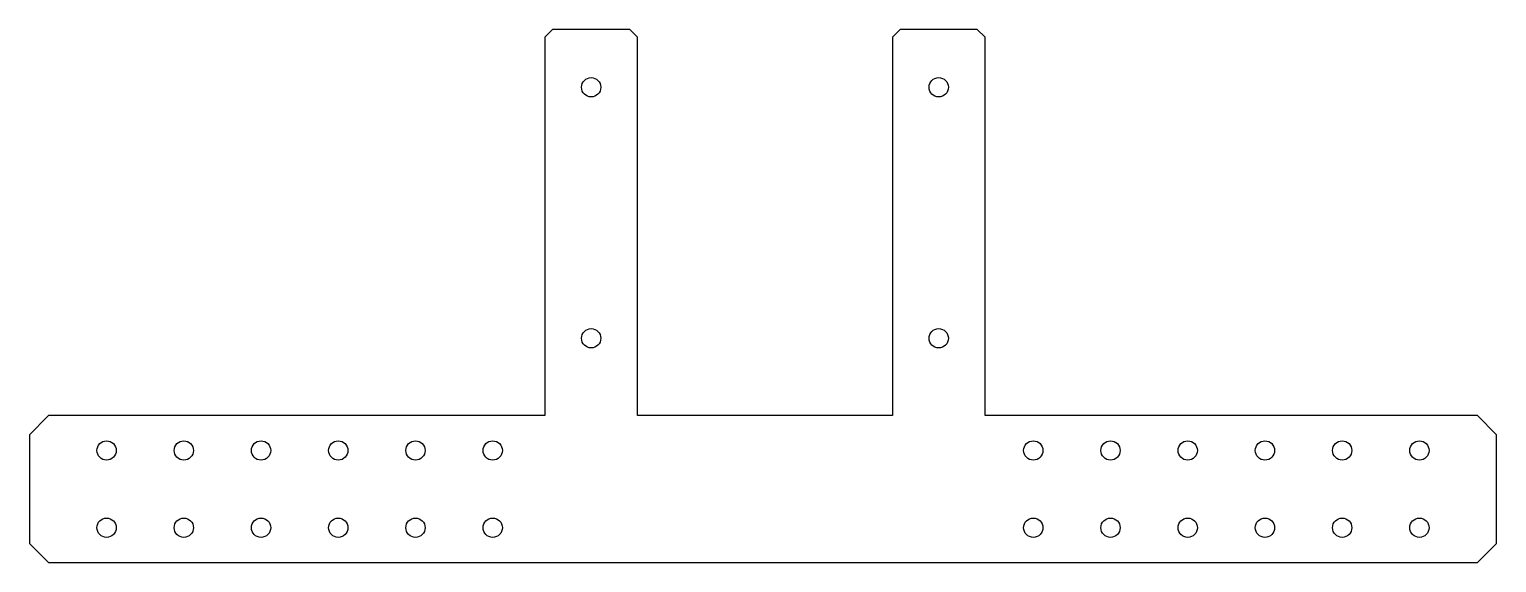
# Model space of a CAD drawing. Header units: millimetres. Extents: x -190 to 190, y -19 to 119.
import ezdxf

# ---------------------------------------------------------------- set-up
doc = ezdxf.new("R2010")
doc.units = ezdxf.units.MM

msp = doc.modelspace()

# ---------------------------------------------------------------- linework, layer by layer
at = {"color": 7, "linetype": 'Continuous', "lineweight": 25}
for p, q in [((-54.5, 119.05), (-56.5, 117.05)), ((-34.5, 119.05), (-54.5, 119.05)), ((-32.5, 117.05), (-34.5, 119.05)), ((35.5, 119.05), (33.5, 117.05)), ((55.5, 119.05), (35.5, 119.05)), ((57.5, 117.05), (55.5, 119.05)), ((-56.5, 117.05), (-56.5, 19.05)), ((-32.5, 19.05), (-32.5, 117.05)), ((33.5, 117.05), (33.5, 19.05)), ((57.5, 19.05), (57.5, 117.05)), ((-185, 19.05), (-190, 14.05)), ((-56.5, 19.05), (-185, 19.05)), ((33.5, 19.05), (-32.5, 19.05)), ((185, 19.05), (57.5, 19.05)), ((190, 14.05), (185, 19.05)), ((-190, 14.05), (-190, -14.05)), ((190, -14.05), (190, 14.05)), ((-190, -14.05), (-185, -19.05)), ((185, -19.05), (190, -14.05)), ((-185, -19.05), (185, -19.05))]:
    msp.add_line(p, q, dxfattribs=at)
for centre in [(-44.5, 104.05), (45.5, 104.05), (-44.5, 39.05), (45.5, 39.05), (-170, 10), (-150, 10), (-130, 10), (-110, 10), (-90, 10), (-70, 10), (70, 10), (90, 10), (110, 10), (130, 10), (150, 10), (170, 10), (-170, -10), (-150, -10), (-130, -10), (-110, -10), (-90, -10), (-70, -10), (70, -10), (90, -10), (110, -10), (130, -10), (150, -10), (170, -10)]:
    msp.add_circle(centre, 2.5, dxfattribs=at)

doc.saveas('drawing.dxf')
